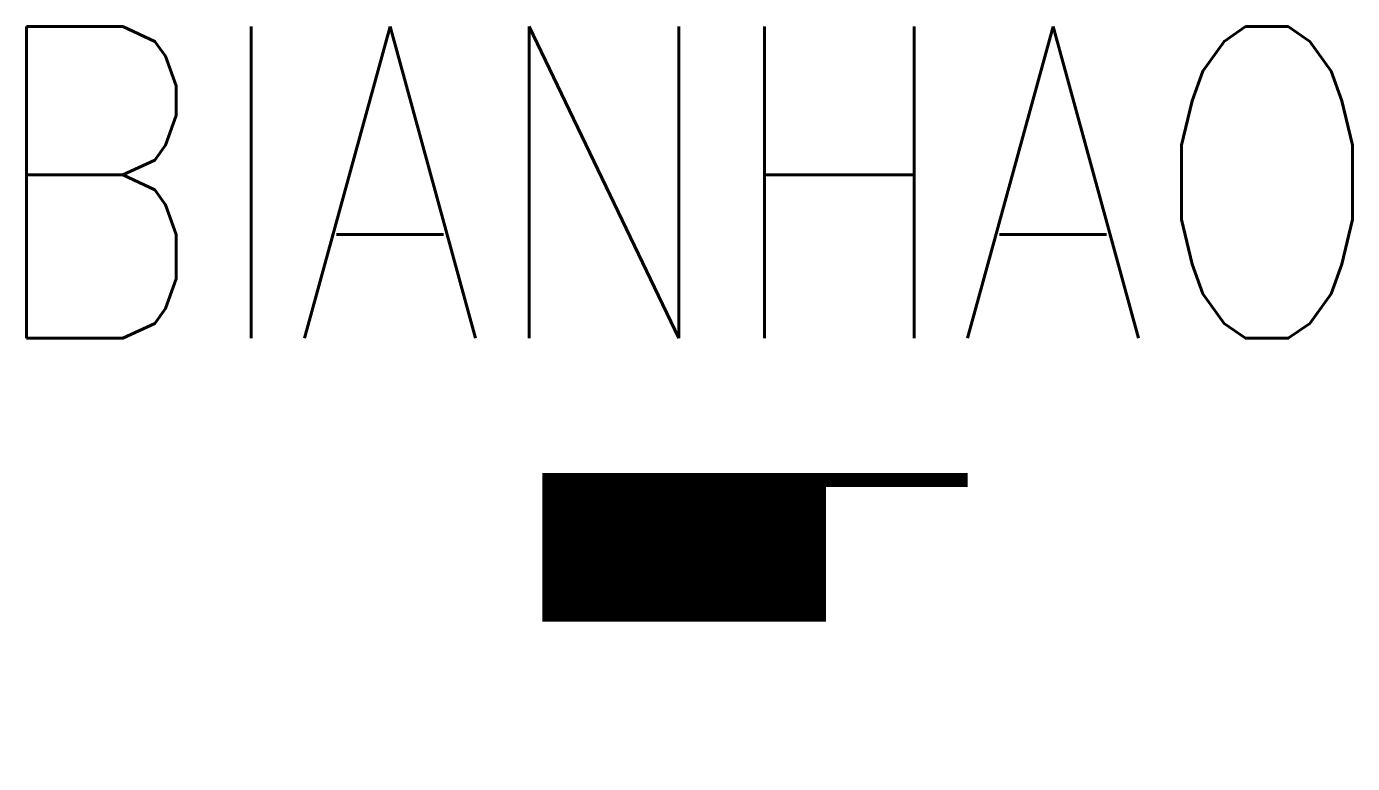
# Model space of a CAD drawing. Extents: x -4.64 to 4.71, y -1 to 4.2.
import ezdxf
from ezdxf.enums import TextEntityAlignment as Align

# ---------------------------------------------------------------- set-up
doc = ezdxf.new("R2010")
doc.units = 0
doc.header["$LTSCALE"] = 5
doc.header["$MEASUREMENT"] = 0
doc.layers.get('0').update_dxf_attribs({"linetype": 'CONTINUOUS'})
doc.styles.get("Standard").update_dxf_attribs({"font": 'txt.shx', "width": 0.8, "bigfont": 'hztxt.shx'})

msp = doc.modelspace()

# ---------------------------------------------------------------- linework, layer by layer
at = {"color": 7}
for points, const_width in [([(0, 0), (0, 1)], 2), ([(-1, 1), (2, 1)], 0.1)]:
    msp.add_lwpolyline(points, dxfattribs=dict(at, const_width=const_width))
msp.add_lwpolyline([(-0.95, 1), (0.95, 1), (0.95, 0.05), (-0.95, 0.05)], close=True, dxfattribs=at)

# ---------------------------------------------------------------- texts
at = {"width": 0.8}
msp.add_attdef('BIANHAO', text='111', height=2.2, dxfattribs=at).set_placement((0, 2), align=Align.CENTER)

doc.saveas('drawing.dxf')
